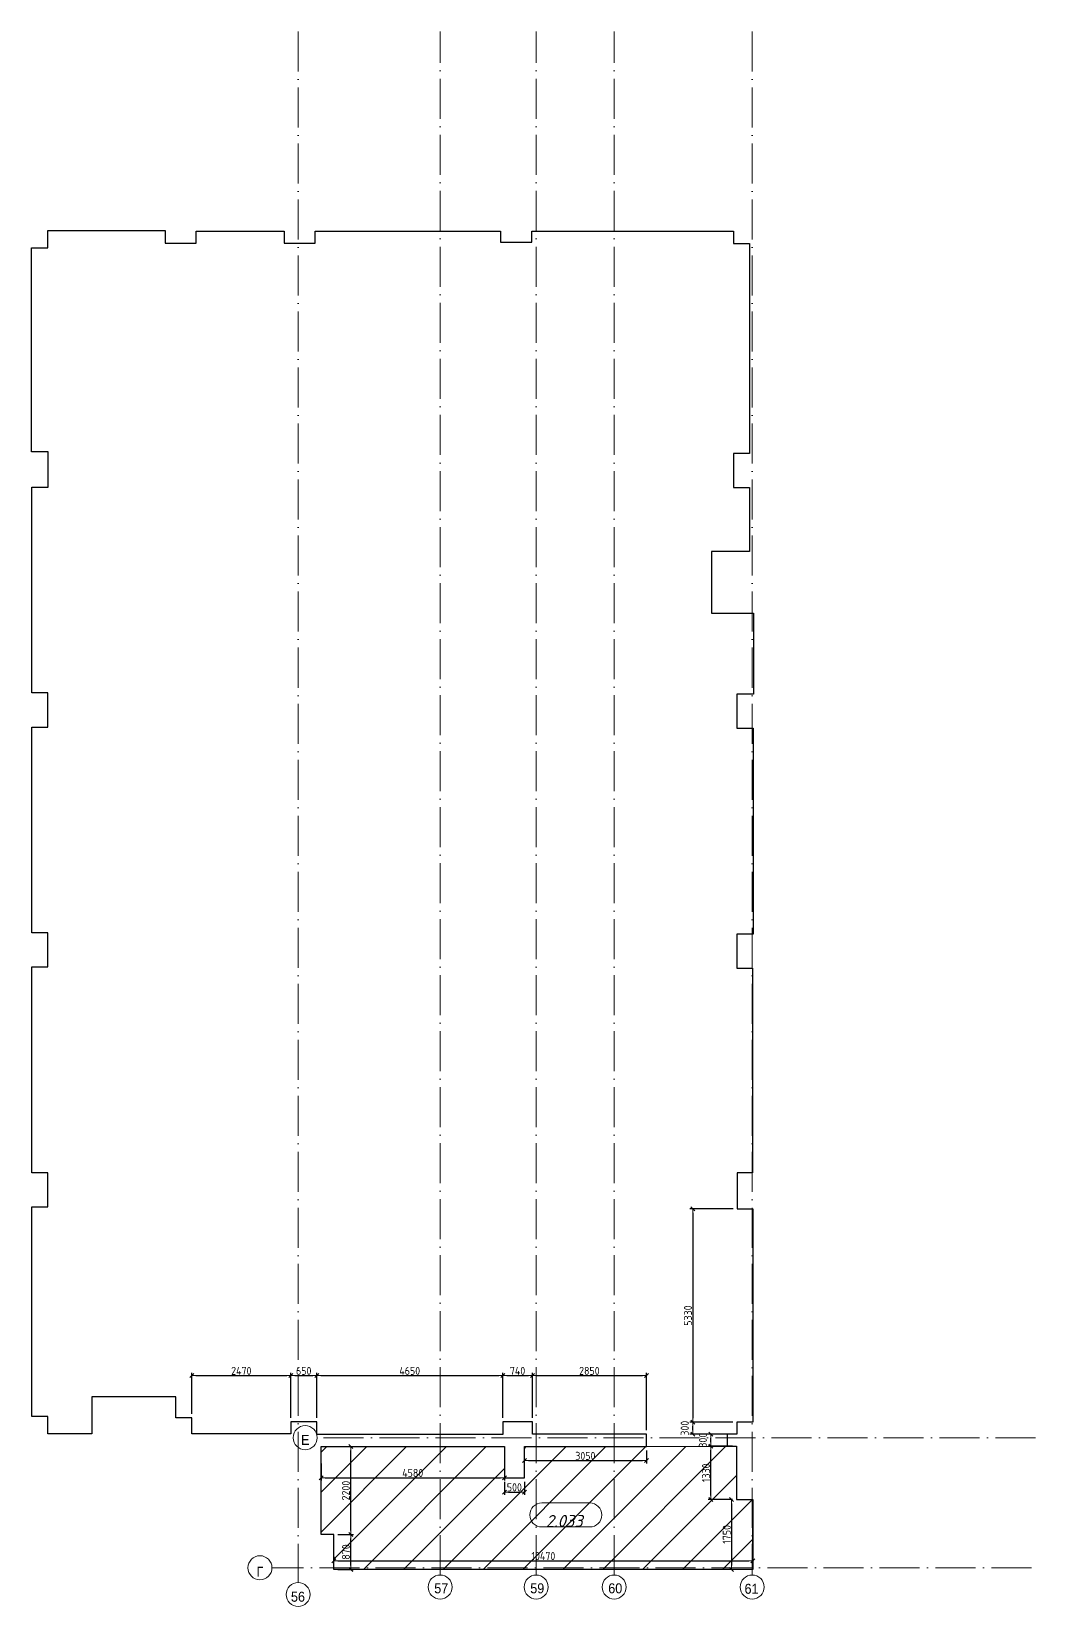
# Model space of a CAD drawing. Header units: millimetres. Extents: x 222978 to 324953, y 104171 to 146527.
# Drawn here: x 299856 to 324953, y 107160 to 146527 of the extents above; entities that cross this region are included whole.
import ezdxf

# ---------------------------------------------------------------- set-up
doc = ezdxf.new("R2010")
doc.units = ezdxf.units.MM
doc.linetypes.add('50_200_ШТРИХ_1Т_ш5_п1_п1_', pattern=[1400, 1000, -200, 0, -200])
for name, color, linetype, lineweight, true_color in [('A-AREA-IDEN-1', 7, 'Continuous', 9, 0xaaaaaa), ('Оси-1', 7, 'Continuous', 20, 0xaaaaaa), ('Оси-2', 7, 'Continuous', 9, 0xaaaaaa), ('Оси-3', 7, '50_200_ШТРИХ_1Т_ш5_п1_п1_', 9, 0xaaaaaa)]:
    doc.layers.add(name, color=color, linetype=linetype, lineweight=lineweight, true_color=true_color)
doc.layers.add('Основные линии', color=7, linetype='Continuous', lineweight=30)
doc.layers.add('Размеры', color=7, linetype='Continuous', lineweight=15)
doc.layers.add('Штриховка', color=7, linetype='Continuous')
doc.styles.add('Arial', font='arial.ttf', dxfattribs={"width": 0.9, "height": 500})
doc.styles.add('ISOCPEUR_I', font='isocpeui.ttf', dxfattribs={"height": 300})
doc.styles.add('СПДС', font='isocpeur.ttf', dxfattribs={"width": 0.9})
doc.dimstyles.new('Размера А3', dxfattribs={"dimtxt": 200, "dimasz": 100, "dimexe": 70, "dimexo": 100, "dimgap": 20, "dimtad": 1, "dimdec": 0, "dimrnd": 10, "dimzin": 0, "dimdsep": 46, "dimtxsty": 'СПДС', "dimblk": 'ARROWHEAD_6', "dimcen": 1, "dimclrd": 256, "dimclre": 256, "dimclrt": 256, "dimazin": 0, "dimtfac": 1, "dimtdec": 0, "dimtmove": 2, "dimatfit": 3, "dimfxl": 1, "dimtolj": 1, "dimtzin": 0, "dimarcsym": 0})

# ---------------------------------------------------------------- blocks, each defined once
blk = doc.blocks.new('Ось сетки - Круг_Ø6_00__ISO-2_5_0_9K_-17386508-АИ_План этажа Радиаторы_2')
at = {"layer": 'Оси-1'}
blk.add_circle((0, 0), 3, dxfattribs=at)
blk = doc.blocks.new('ARROWHEAD_6')
at = {"color": 0, "linetype": 'Continuous'}
for p, q in [((0, 0), (-1, 0)), ((-0.5, -0.5), (0.5, 0.5))]:
    blk.add_line(p, q, dxfattribs=at)
blk = doc.blocks.new('*D73')
at = {"layer": 'Defpoints', "color": 0, "transparency": 16777216}
for p in [(317496, 117097), (316385, 111767), (317486, 111767)]:
    blk.add_point(p, dxfattribs=at)
at = {"layer": 'Размеры', "lineweight": -2, "transparency": 16777216}
for p, q in [((317396, 117097), (316315, 117097)), ((316385, 116997), (316385, 111867)), ((317386, 111767), (316315, 111767))]:
    blk.add_line(p, q, dxfattribs=at)
at = {"layer": 'Размеры', "lineweight": -2, "transparency": 16777216, "xscale": 100, "yscale": 100, "zscale": 100}
for p, rotation in [((316385, 117097), 90), ((316385, 111767), 270)]:
    blk.add_blockref('ARROWHEAD_6', p, dxfattribs=dict(at, rotation=rotation))
at = {"layer": 'Размеры', "transparency": 16777216, "insert": (316265, 114432), "char_height": 200, "attachment_point": 5, "rotation": 90, "style": 'СПДС'}
blk.add_mtext('\\A1;5330', dxfattribs=at)
blk = doc.blocks.new('*D74')
at = {"layer": 'Defpoints', "color": 0, "transparency": 16777216}
for p in [(306336, 112930), (303866, 111877), (306336, 111777)]:
    blk.add_point(p, dxfattribs=at)
at = {"layer": 'Размеры', "lineweight": -2, "transparency": 16777216}
for p, q in [((303866, 111977), (303866, 113000)), ((306336, 111877), (306336, 113000)), ((303966, 112930), (306236, 112930))]:
    blk.add_line(p, q, dxfattribs=at)
at = {"layer": 'Размеры', "lineweight": -2, "transparency": 16777216, "xscale": 100, "yscale": 100, "zscale": 100, "rotation": 180}
blk.add_blockref('ARROWHEAD_6', (303866, 112930), dxfattribs=at)
at = {"layer": 'Размеры', "lineweight": -2, "transparency": 16777216, "xscale": 100, "yscale": 100, "zscale": 100}
blk.add_blockref('ARROWHEAD_6', (306336, 112930), dxfattribs=at)
at = {"layer": 'Размеры', "transparency": 16777216, "insert": (305101, 113050), "char_height": 200, "attachment_point": 5, "style": 'СПДС'}
blk.add_mtext('\\A1;2470', dxfattribs=at)
blk = doc.blocks.new('*D75')
at = {"layer": 'Defpoints', "color": 0, "transparency": 16777216}
for p in [(306986, 112930), (306336, 111777), (306986, 111777)]:
    blk.add_point(p, dxfattribs=at)
at = {"layer": 'Размеры', "lineweight": -2, "transparency": 16777216}
for p, q in [((306336, 111877), (306336, 113000)), ((306986, 111877), (306986, 113000)), ((306436, 112930), (306886, 112930))]:
    blk.add_line(p, q, dxfattribs=at)
at = {"layer": 'Размеры', "lineweight": -2, "transparency": 16777216, "xscale": 100, "yscale": 100, "zscale": 100, "rotation": 180}
blk.add_blockref('ARROWHEAD_6', (306336, 112930), dxfattribs=at)
at = {"layer": 'Размеры', "lineweight": -2, "transparency": 16777216, "xscale": 100, "yscale": 100, "zscale": 100}
blk.add_blockref('ARROWHEAD_6', (306986, 112930), dxfattribs=at)
at = {"layer": 'Размеры', "transparency": 16777216, "insert": (306661, 113050), "char_height": 200, "attachment_point": 5, "style": 'СПДС'}
blk.add_mtext('\\A1;650', dxfattribs=at)
blk = doc.blocks.new('*D76')
at = {"layer": 'Defpoints', "color": 0, "transparency": 16777216}
for p in [(311636, 112930), (306986, 111777), (311636, 111777)]:
    blk.add_point(p, dxfattribs=at)
at = {"layer": 'Размеры', "lineweight": -2, "transparency": 16777216}
for p, q in [((306986, 111877), (306986, 113000)), ((311636, 111877), (311636, 113000)), ((307086, 112930), (311536, 112930))]:
    blk.add_line(p, q, dxfattribs=at)
at = {"layer": 'Размеры', "lineweight": -2, "transparency": 16777216, "xscale": 100, "yscale": 100, "zscale": 100, "rotation": 180}
blk.add_blockref('ARROWHEAD_6', (306986, 112930), dxfattribs=at)
at = {"layer": 'Размеры', "lineweight": -2, "transparency": 16777216, "xscale": 100, "yscale": 100, "zscale": 100}
blk.add_blockref('ARROWHEAD_6', (311636, 112930), dxfattribs=at)
at = {"layer": 'Размеры', "transparency": 16777216, "insert": (309311, 113050), "char_height": 200, "attachment_point": 5, "style": 'СПДС'}
blk.add_mtext('\\A1;4650', dxfattribs=at)
blk = doc.blocks.new('*D77')
at = {"layer": 'Defpoints', "color": 0, "transparency": 16777216}
for p in [(312376, 112930), (311636, 111772), (312376, 111772)]:
    blk.add_point(p, dxfattribs=at)
at = {"layer": 'Размеры', "lineweight": -2, "transparency": 16777216}
for p, q in [((311636, 111872), (311636, 113000)), ((312376, 111872), (312376, 113000)), ((311736, 112930), (312276, 112930))]:
    blk.add_line(p, q, dxfattribs=at)
at = {"layer": 'Размеры', "lineweight": -2, "transparency": 16777216, "xscale": 100, "yscale": 100, "zscale": 100, "rotation": 180}
blk.add_blockref('ARROWHEAD_6', (311636, 112930), dxfattribs=at)
at = {"layer": 'Размеры', "lineweight": -2, "transparency": 16777216, "xscale": 100, "yscale": 100, "zscale": 100}
blk.add_blockref('ARROWHEAD_6', (312376, 112930), dxfattribs=at)
at = {"layer": 'Размеры', "transparency": 16777216, "insert": (312006, 113050), "char_height": 200, "attachment_point": 5, "style": 'СПДС'}
blk.add_mtext('\\A1;740', dxfattribs=at)
blk = doc.blocks.new('*D78')
at = {"layer": 'Defpoints', "color": 0, "transparency": 16777216}
for p in [(315226, 112930), (312376, 111772), (315226, 111467)]:
    blk.add_point(p, dxfattribs=at)
at = {"layer": 'Размеры', "lineweight": -2, "transparency": 16777216}
for p, q in [((312376, 111872), (312376, 113000)), ((315226, 111567), (315226, 113000)), ((312476, 112930), (315126, 112930))]:
    blk.add_line(p, q, dxfattribs=at)
at = {"layer": 'Размеры', "lineweight": -2, "transparency": 16777216, "xscale": 100, "yscale": 100, "zscale": 100, "rotation": 180}
blk.add_blockref('ARROWHEAD_6', (312376, 112930), dxfattribs=at)
at = {"layer": 'Размеры', "lineweight": -2, "transparency": 16777216, "xscale": 100, "yscale": 100, "zscale": 100}
blk.add_blockref('ARROWHEAD_6', (315226, 112930), dxfattribs=at)
at = {"layer": 'Размеры', "transparency": 16777216, "insert": (313801, 113050), "char_height": 200, "attachment_point": 5, "style": 'СПДС'}
blk.add_mtext('\\A1;2850', dxfattribs=at)
blk = doc.blocks.new('*D79')
at = {"layer": 'Defpoints', "color": 0, "transparency": 16777216}
for p in [(307096, 110833), (311676, 110767), (311676, 110377)]:
    blk.add_point(p, dxfattribs=at)
at = {"layer": 'Размеры', "lineweight": -2, "transparency": 16777216}
for p, q in [((307096, 110733), (307096, 110307)), ((311676, 110667), (311676, 110307)), ((307196, 110377), (311576, 110377))]:
    blk.add_line(p, q, dxfattribs=at)
at = {"layer": 'Размеры', "lineweight": -2, "transparency": 16777216, "xscale": 100, "yscale": 100, "zscale": 100, "rotation": 180}
blk.add_blockref('ARROWHEAD_6', (307096, 110377), dxfattribs=at)
at = {"layer": 'Размеры', "lineweight": -2, "transparency": 16777216, "xscale": 100, "yscale": 100, "zscale": 100}
blk.add_blockref('ARROWHEAD_6', (311676, 110377), dxfattribs=at)
at = {"layer": 'Размеры', "transparency": 16777216, "insert": (309386, 110497), "char_height": 200, "attachment_point": 5, "style": 'СПДС'}
blk.add_mtext('\\A1;4580', dxfattribs=at)
blk = doc.blocks.new('*D80')
at = {"layer": 'Defpoints', "color": 0, "transparency": 16777216}
for p in [(311676, 110377), (312176, 110377), (312176, 110019)]:
    blk.add_point(p, dxfattribs=at)
at = {"layer": 'Размеры', "lineweight": -2, "transparency": 16777216}
for p, q in [((311676, 110277), (311676, 109949)), ((312176, 110277), (312176, 109949)), ((311776, 110019), (312076, 110019))]:
    blk.add_line(p, q, dxfattribs=at)
at = {"layer": 'Размеры', "lineweight": -2, "transparency": 16777216, "xscale": 100, "yscale": 100, "zscale": 100, "rotation": 180}
blk.add_blockref('ARROWHEAD_6', (311676, 110019), dxfattribs=at)
at = {"layer": 'Размеры', "lineweight": -2, "transparency": 16777216, "xscale": 100, "yscale": 100, "zscale": 100}
blk.add_blockref('ARROWHEAD_6', (312176, 110019), dxfattribs=at)
at = {"layer": 'Размеры', "transparency": 16777216, "insert": (311926, 110139), "char_height": 200, "attachment_point": 5, "style": 'СПДС'}
blk.add_mtext('\\A1;500', dxfattribs=at)
blk = doc.blocks.new('*D81')
at = {"layer": 'Defpoints', "color": 0, "transparency": 16777216}
for p in [(315226, 111157), (315226, 110806), (312176, 110377)]:
    blk.add_point(p, dxfattribs=at)
at = {"layer": 'Размеры', "lineweight": -2, "transparency": 16777216}
for p, q in [((315226, 111057), (315226, 110736)), ((312176, 110477), (312176, 110876)), ((312276, 110806), (315126, 110806))]:
    blk.add_line(p, q, dxfattribs=at)
at = {"layer": 'Размеры', "lineweight": -2, "transparency": 16777216, "xscale": 100, "yscale": 100, "zscale": 100, "rotation": 180}
blk.add_blockref('ARROWHEAD_6', (312176, 110806), dxfattribs=at)
at = {"layer": 'Размеры', "lineweight": -2, "transparency": 16777216, "xscale": 100, "yscale": 100, "zscale": 100}
blk.add_blockref('ARROWHEAD_6', (315226, 110806), dxfattribs=at)
at = {"layer": 'Размеры', "transparency": 16777216, "insert": (313701, 110926), "char_height": 200, "attachment_point": 5, "style": 'СПДС'}
blk.add_mtext('\\A1;3050', dxfattribs=at)
blk = doc.blocks.new('*D82')
at = {"layer": 'Defpoints', "color": 0, "transparency": 16777216}
for p in [(317476, 109837), (317356, 108087), (317476, 108087)]:
    blk.add_point(p, dxfattribs=at)
at = {"layer": 'Размеры', "lineweight": -2, "transparency": 16777216}
for p, q in [((317376, 109837), (317286, 109837)), ((317356, 109737), (317356, 108187)), ((317376, 108087), (317286, 108087))]:
    blk.add_line(p, q, dxfattribs=at)
at = {"layer": 'Размеры', "lineweight": -2, "transparency": 16777216, "xscale": 100, "yscale": 100, "zscale": 100}
for p, rotation in [((317356, 109837), 90), ((317356, 108087), 270)]:
    blk.add_blockref('ARROWHEAD_6', p, dxfattribs=dict(at, rotation=rotation))
at = {"layer": 'Размеры', "transparency": 16777216, "insert": (317236, 108962), "char_height": 200, "attachment_point": 5, "rotation": 90, "style": 'СПДС'}
blk.add_mtext('\\A1;1750', dxfattribs=at)
blk = doc.blocks.new('*D83')
at = {"layer": 'Defpoints', "color": 0, "transparency": 16777216}
for p in [(316838, 111167), (317476, 111167), (317476, 109837)]:
    blk.add_point(p, dxfattribs=at)
at = {"layer": 'Размеры', "lineweight": -2, "transparency": 16777216}
for p, q in [((317376, 111167), (316768, 111167)), ((316838, 109937), (316838, 111067)), ((317376, 109837), (316768, 109837))]:
    blk.add_line(p, q, dxfattribs=at)
at = {"layer": 'Размеры', "lineweight": -2, "transparency": 16777216, "xscale": 100, "yscale": 100, "zscale": 100}
for p, rotation in [((316838, 111167), 90), ((316838, 109837), 270)]:
    blk.add_blockref('ARROWHEAD_6', p, dxfattribs=dict(at, rotation=rotation))
at = {"layer": 'Размеры', "transparency": 16777216, "insert": (316718, 110502), "char_height": 200, "attachment_point": 5, "rotation": 90, "style": 'СПДС'}
blk.add_mtext('\\A1;1330', dxfattribs=at)
blk = doc.blocks.new('*D84')
at = {"layer": 'Defpoints', "color": 0, "transparency": 16777216}
for p in [(316838, 111467), (317246, 111467), (317246, 111167)]:
    blk.add_point(p, dxfattribs=at)
at = {"layer": 'Размеры', "lineweight": -2, "transparency": 16777216}
for p, q in [((317146, 111467), (316768, 111467)), ((317146, 111167), (316768, 111167)), ((316838, 111267), (316838, 111367))]:
    blk.add_line(p, q, dxfattribs=at)
at = {"layer": 'Размеры', "lineweight": -2, "transparency": 16777216, "xscale": 100, "yscale": 100, "zscale": 100}
for p, rotation in [((316838, 111467), 90), ((316838, 111167), 270)]:
    blk.add_blockref('ARROWHEAD_6', p, dxfattribs=dict(at, rotation=rotation))
at = {"layer": 'Размеры', "transparency": 16777216, "insert": (316638, 111317), "char_height": 200, "attachment_point": 5, "rotation": 90, "style": 'СПДС'}
blk.add_mtext('\\A1;300', dxfattribs=at)
blk = doc.blocks.new('*D85')
at = {"layer": 'Defpoints', "color": 0, "transparency": 16777216}
for p in [(316385, 111767), (317486, 111767), (317486, 111467)]:
    blk.add_point(p, dxfattribs=at)
at = {"layer": 'Размеры', "lineweight": -2, "transparency": 16777216}
for p, q in [((317386, 111767), (316315, 111767)), ((317386, 111467), (316315, 111467)), ((316385, 111567), (316385, 111667))]:
    blk.add_line(p, q, dxfattribs=at)
at = {"layer": 'Размеры', "lineweight": -2, "transparency": 16777216, "xscale": 100, "yscale": 100, "zscale": 100}
for p, rotation in [((316385, 111767), 90), ((316385, 111467), 270)]:
    blk.add_blockref('ARROWHEAD_6', p, dxfattribs=dict(at, rotation=rotation))
at = {"layer": 'Размеры', "transparency": 16777216, "insert": (316185, 111617), "char_height": 200, "attachment_point": 5, "rotation": 90, "style": 'СПДС'}
blk.add_mtext('\\A1;300', dxfattribs=at)
blk = doc.blocks.new('*D86')
at = {"layer": 'Defpoints', "color": 0, "transparency": 16777216}
for p in [(307416, 108301), (317886, 108301), (317886, 108301)]:
    blk.add_point(p, dxfattribs=at)
at = {"layer": 'Размеры', "lineweight": -2, "transparency": 16777216}
for p, q in [((307416, 108401), (307416, 108371)), ((307516, 108301), (317786, 108301)), ((317886, 108401), (317886, 108371))]:
    blk.add_line(p, q, dxfattribs=at)
at = {"layer": 'Размеры', "lineweight": -2, "transparency": 16777216, "xscale": 100, "yscale": 100, "zscale": 100, "rotation": 180}
blk.add_blockref('ARROWHEAD_6', (307416, 108301), dxfattribs=at)
at = {"layer": 'Размеры', "lineweight": -2, "transparency": 16777216, "xscale": 100, "yscale": 100, "zscale": 100}
blk.add_blockref('ARROWHEAD_6', (317886, 108301), dxfattribs=at)
at = {"layer": 'Размеры', "transparency": 16777216, "insert": (312651, 108421), "char_height": 200, "attachment_point": 5, "style": 'СПДС'}
blk.add_mtext('\\A1;10470', dxfattribs=at)
blk = doc.blocks.new('*D87')
at = {"layer": 'Defpoints', "color": 0, "transparency": 16777216}
for p in [(307416, 108957), (307835, 108957), (307416, 108087)]:
    blk.add_point(p, dxfattribs=at)
at = {"layer": 'Размеры', "lineweight": -2, "transparency": 16777216}
for p, q in [((307516, 108957), (307905, 108957)), ((307835, 108187), (307835, 108857)), ((307516, 108087), (307905, 108087))]:
    blk.add_line(p, q, dxfattribs=at)
at = {"layer": 'Размеры', "lineweight": -2, "transparency": 16777216, "xscale": 100, "yscale": 100, "zscale": 100}
for p, rotation in [((307835, 108957), 90), ((307835, 108087), 270)]:
    blk.add_blockref('ARROWHEAD_6', p, dxfattribs=dict(at, rotation=rotation))
at = {"layer": 'Размеры', "transparency": 16777216, "insert": (307715, 108522), "char_height": 200, "attachment_point": 5, "rotation": 90, "style": 'СПДС'}
blk.add_mtext('\\A1;870', dxfattribs=at)
blk = doc.blocks.new('*D88')
at = {"layer": 'Defpoints', "color": 0, "transparency": 16777216}
for p in [(307416, 111157), (307835, 111157), (307416, 108957)]:
    blk.add_point(p, dxfattribs=at)
at = {"layer": 'Размеры', "lineweight": -2, "transparency": 16777216}
for p, q in [((307516, 111157), (307905, 111157)), ((307835, 109057), (307835, 111057)), ((307516, 108957), (307905, 108957))]:
    blk.add_line(p, q, dxfattribs=at)
at = {"layer": 'Размеры', "lineweight": -2, "transparency": 16777216, "xscale": 100, "yscale": 100, "zscale": 100}
for p, rotation in [((307835, 111157), 90), ((307835, 108957), 270)]:
    blk.add_blockref('ARROWHEAD_6', p, dxfattribs=dict(at, rotation=rotation))
at = {"layer": 'Размеры', "transparency": 16777216, "insert": (307715, 110057), "char_height": 200, "attachment_point": 5, "rotation": 90, "style": 'СПДС'}
blk.add_mtext('\\A1;2200', dxfattribs=at)
blk = doc.blocks.new('AAR_СКБ_Марка_помещения_1_5 ммп - Номер-27962133-АИ_План потолка_1 этаж')
at = {"layer": 'A-AREA-IDEN-1'}
for p, q in [((-2.99, 3), (3.01, 3)), ((-2.99, 0), (3.01, 0))]:
    blk.add_line(p, q, dxfattribs=at)
for centre, start, end in [((-2.99, 1.5), 90, 270), ((3.01, 1.5), 270, 90)]:
    blk.add_arc(centre, 1.5, start, end, dxfattribs=at)

msp = doc.modelspace()

# ---------------------------------------------------------------- hatches: boundary and pattern name
at = {"layer": 'Штриховка', "transparency": 33554559}
h = msp.add_hatch(dxfattribs=at)
h.set_pattern_fill('ANSI31', color=5, scale=222)
h.set_pattern_definition([(45, (28621.15, -167459.14), (-498.4042, 498.4042), [])])
h.paths.add_polyline_path([(317476, 111167.3), (317246, 111167.3), (315226, 111157.3), (312176, 111157.3), (312176, 110377.3), (311676, 110377.3), (311676, 111157.3), (307096, 111157.3), (307096, 108957.3), (307416, 108957.3), (307416, 108087.3), (317886, 108087.3), (317886, 109837.3), (317476, 109837.3)])

# ---------------------------------------------------------------- linework, layer by layer
at = {"color": 1, "lineweight": 30}
msp.add_lwpolyline([(317246, 111167.3), (317476, 111167.3), (317476, 109837.3), (317871, 109837.3), (317886, 108087.3), (307416, 108087.3), (307416, 108957.3), (307096, 108957.3), (307096, 111157.3), (311676, 111157.3), (311676, 110377.3), (312176, 110377.3), (312176, 111157.3), (315226, 111157.3)], dxfattribs=at)
for points in [[(315226, 111157.3), (317246, 111167.3)], [(317246, 111167.3), (317476, 111167.3)]]:
    msp.add_lwpolyline(points)
at = {"layer": 'Оси-3'}
for p, q in [((306521, 146527.5), (306521, 107760.1)), ((310071, 107940.1), (310071, 146527.5)), ((312471, 107940.1), (312471, 146527.5)), ((314421, 107940.1), (314421, 146527.5)), ((317871, 146527.5), (317871, 107940.1)), ((324953.1, 111380.1), (306997.6, 111380.1)), ((324852.6, 108128.7), (305866.7, 108128.7))]:
    msp.add_line(p, q, dxfattribs=at)
at = {"layer": 'Основные линии', "color": 18, "true_color": 0x000000}
msp.add_line((306336, 111477.3), (303866, 111477.3), dxfattribs=at)
at = {"layer": 'Основные линии', "color": 0}
msp.add_lwpolyline([(300266, 141557.3), (303196, 141557.3), (303196, 141237.3), (303976, 141237.3), (303976, 141537.3), (306176, 141537.3), (306176, 141237.3), (306946, 141237.3), (306946, 141537.3), (311580, 141537.3), (311580, 141261.3), (312366, 141261.3), (312366, 141537.3), (317400, 141537.3), (317400, 141227.3), (317800, 141227.3), (317800, 135977.3), (317406, 135977.3), (317406, 135127.3), (317800, 135127.3), (317800, 133527.3), (316856, 133527.3), (316856, 131987.3), (317906, 131987.3), (317906, 129967.3), (317486, 129967.3), (317486, 129117.3), (317896, 129117.3), (317896, 123967.3), (317486, 123967.3), (317486, 123117.3), (317876, 123117.3), (317876, 117997.3), (317496, 117997.3), (317496, 117097.3), (317886, 117097.3), (317886, 111767.3), (317486, 111767.3), (317486, 111467.3), (317246, 111467.3), (317246, 111167.3), (317476, 111167.3), (317476, 109837.3), (317886, 109837.3), (317886, 108087.3), (307416, 108087.3), (307416, 108957.3), (307096, 108957.3), (307096, 111157.3), (311676, 111157.3), (311676, 110377.3), (312176, 110377.3), (312176, 111157.3), (315226, 111157.3), (315226, 111467.3), (312376, 111467.3), (312376, 111772.3), (311636, 111772.3), (311636, 111462.3), (306986, 111462.3), (306986, 111777.3), (306336, 111777.3), (306336, 111477.3), (303866, 111477.3), (303866, 111877.3), (303466, 111877.3), (303466, 112397.3), (301366, 112397.3), (301366, 111477.3), (300266, 111477.3), (300266, 111907.3), (299866, 111907.3), (299866, 117147.3), (300266, 117147.3), (300266, 117997.3), (299866, 117997.3), (299866, 123147.3), (300266, 123147.3), (300266, 123997.3), (299866, 123997.3), (299866, 129137.3), (300266, 129137.3), (300266, 129997.3), (299866, 129997.3), (299866, 135137.3), (300276, 135137.3), (300276, 136017.3), (299856, 136017.3), (299856, 141117.3), (300266, 141117.3)], close=True, dxfattribs=at)
at = {"layer": 'Основные линии', "color": 18, "true_color": 0x000000}
for points in [[(317896, 129117.3), (317896, 123967.3), (317486, 123967.3), (317486, 123117.3), (317876, 123117.3), (317876, 117997.3), (317496, 117997.3), (317496, 117097.3), (317886, 117097.3), (317886, 111767.3), (317486, 111767.3), (317486, 111467.3), (317246, 111467.3), (317246, 111167.3), (317476, 111167.3), (317476, 109837.3), (317886, 109837.3), (317886, 108087.3), (307416, 108087.3), (307416, 108957.3), (307096, 108957.3), (307096, 111157.3), (311676, 111157.3), (311676, 110377.3), (312176, 110377.3), (312176, 111157.3), (315226, 111157.3)], [(312376, 111467.3), (312376, 111772.3), (311636, 111772.3), (311636, 111462.3), (306986, 111462.3), (306986, 111777.3), (306336, 111777.3), (306336, 111477.3), (306186, 111477.3), (306186, 111477.3)], [(315226, 111157.3), (315226, 111467.3), (312376, 111467.3)]]:
    msp.add_lwpolyline(points, dxfattribs=at)

# ---------------------------------------------------------------- block references
at = {"layer": 'A-AREA-IDEN-1', "xscale": 199.9999999999999, "yscale": 199.9999999999999, "zscale": 199.9999999999999}
msp.add_blockref('AAR_СКБ_Марка_помещения_1_5 ммп - Номер-27962133-АИ_План потолка_1 этаж', (313210.4, 109147.8), dxfattribs=at)
at = {"layer": 'Оси-1', "xscale": 100, "yscale": 100, "zscale": 100}
for p, rotation in [((306697.6, 111380.1), 89.99999999999982), ((305566.7, 108128.7), 89.99999999999982), ((317871, 107647.1), 180), ((306521, 107460.1), 180)]:
    msp.add_blockref('Ось сетки - Круг_Ø6_00__ISO-2_5_0_9K_-17386508-АИ_План этажа Радиаторы_2', p, dxfattribs=dict(at, rotation=rotation))
for p in [(310071, 107647.1), (312471, 107647.1), (314421, 107647.1)]:
    msp.add_blockref('Ось сетки - Круг_Ø6_00__ISO-2_5_0_9K_-17386508-АИ_План этажа Радиаторы_2', p, dxfattribs=at)

# ---------------------------------------------------------------- texts
at = {"layer": 'A-AREA-IDEN-1', "insert": (313174.7, 109147.8), "char_height": 300, "width": 900, "attachment_point": 8, "line_spacing_factor": 1.139951, "style": 'ISOCPEUR_I'}
msp.add_mtext('\\pxqc,t8.46667,16.93333,25.4,33.86667,42.33333,50.8,59.26667,67.73333,76.2,84.66667,93.13333,101.6,110.06667,118.53333,127,135.46667,143.93333,152.4,160.86667,169.33333,177.8,186.26667,194.73333,203.2,211.66667,220.13333,228.6,237.06667,245.53333,254,262.46667,270.93333;2.033', dxfattribs=at)
at = {"layer": 'Оси-2', "char_height": 250, "attachment_point": 5, "line_spacing_factor": 0.936439, "style": 'Arial'}
for s, insert, width in [('\\pxqc,t4.572,9.144,13.716,18.288,22.86,27.432,32.004,36.576,41.148,45.72,50.292,54.864,59.436,64.008,68.58,73.152,77.724,82.296,86.868,91.44,96.012,100.584,105.156,109.728,114.3,118.872,123.444,128.016,132.588,137.16,141.732,146.304;{Е}', (306697.4, 111325.7), 428.4), ('\\pxqc,t4.572,9.144,13.716,18.288,22.86,27.432,32.004,36.576,41.148,45.72,50.292,54.864,59.436,64.008,68.58,73.152,77.724,82.296,86.868,91.44,96.012,100.584,105.156,109.728,114.3,118.872,123.444,128.016,132.588,137.16,141.732,146.304;Г', (305566.5, 108026.5), 428.4), ('\\pxqc,t4.572,9.144,13.716,18.288,22.86,27.432,32.004,36.576,41.148,45.72,50.292,54.864,59.436,64.008,68.58,73.152,77.724,82.296,86.868,91.44,96.012,100.584,105.156,109.728,114.3,118.872,123.444,128.016,132.588,137.16,141.732,146.304;{56}', (306516.6, 107402.5), 702), ('\\pxqc,t4.572,9.144,13.716,18.288,22.86,27.432,32.004,36.576,41.148,45.72,50.292,54.864,59.436,64.008,68.58,73.152,77.724,82.296,86.868,91.44,96.012,100.584,105.156,109.728,114.3,118.872,123.444,128.016,132.588,137.16,141.732,146.304;{57}', (310098.2, 107612.8), 702), ('\\pxqc,t4.572,9.144,13.716,18.288,22.86,27.432,32.004,36.576,41.148,45.72,50.292,54.864,59.436,64.008,68.58,73.152,77.724,82.296,86.868,91.44,96.012,100.584,105.156,109.728,114.3,118.872,123.444,128.016,132.588,137.16,141.732,146.304;{59}', (312498.2, 107612.8), 702), ('\\pxqc,t4.572,9.144,13.716,18.288,22.86,27.432,32.004,36.576,41.148,45.72,50.292,54.864,59.436,64.008,68.58,73.152,77.724,82.296,86.868,91.44,96.012,100.584,105.156,109.728,114.3,118.872,123.444,128.016,132.588,137.16,141.732,146.304;{60}', (314448.2, 107612.8), 702), ('\\pxqc,t4.572,9.144,13.716,18.288,22.86,27.432,32.004,36.576,41.148,45.72,50.292,54.864,59.436,64.008,68.58,73.152,77.724,82.296,86.868,91.44,96.012,100.584,105.156,109.728,114.3,118.872,123.444,128.016,132.588,137.16,141.732,146.304;{61}', (317854.9, 107601.2), 702)]:
    msp.add_mtext(s, dxfattribs=dict(at, insert=insert, width=width))

# ---------------------------------------------------------------- dimensions: what is measured, and where the dimension line sits
at = {"layer": 'Размеры'}
for base, p1, p2, picture, middle in [((316385.4, 111767.3), (317496, 117097.3), (317486, 111767.3), '*D73', (316265.4, 114432.3)), ((316385, 111767.3), (317486, 111467.3), (317486, 111767.3), '*D85', (316185, 111617.3)), ((316837.9, 111467.3), (317246, 111167.3), (317246, 111467.3), '*D84', (316637.9, 111317.3)), ((307834.5, 111157.3), (307416, 108957.3), (307416, 111157.3), '*D88', (307714.5, 110057.3)), ((316837.9, 111167.3), (317476, 109837.3), (317476, 111167.3), '*D83', (316717.9, 110502.3)), ((317356.5, 108087.3), (317476, 109837.3), (317476, 108087.3), '*D82', (317236.5, 108962.3)), ((307834.5, 108957.3), (307416, 108087.3), (307416, 108957.3), '*D87', (307714.5, 108522.3))]:
    dim = msp.add_linear_dim(base=base, p1=p1, p2=p2, angle=90, dimstyle='Размера А3', dxfattribs=at)
    dim.commit()
    dim.dimension.update_dxf_attribs({"geometry": picture, "text_midpoint": middle})
for base, p1, p2, picture, middle in [((306336, 112929.9), (303866, 111877.3), (306336, 111777.3), '*D74', (305101, 113049.9)), ((306986, 112929.9), (306336, 111777.3), (306986, 111777.3), '*D75', (306661, 113049.9)), ((311636, 112929.9), (306986, 111777.3), (311636, 111777.3), '*D76', (309311, 113049.9)), ((312376, 112929.9), (311636, 111772.3), (312376, 111772.3), '*D77', (312006, 113049.9)), ((315226, 112929.9), (312376, 111772.3), (315226, 111467.3), '*D78', (313801, 113049.9)), ((315226, 110805.7), (312176, 110377.3), (315226, 111157.3), '*D81', (313701, 110925.7)), ((311676, 110377.3), (307096, 110832.9), (311676, 110767.3), '*D79', (309386, 110497.3)), ((312176, 110019), (311676, 110377.3), (312176, 110377.3), '*D80', (311926, 110139)), ((317886, 108301.3), (307416, 108301.3), (317886, 108301.3), '*D86', (312651, 108421.3))]:
    dim = msp.add_linear_dim(base=base, p1=p1, p2=p2, dimstyle='Размера А3', dxfattribs=at)
    dim.commit()
    dim.dimension.update_dxf_attribs({"geometry": picture, "text_midpoint": middle})

doc.saveas('drawing.dxf')
